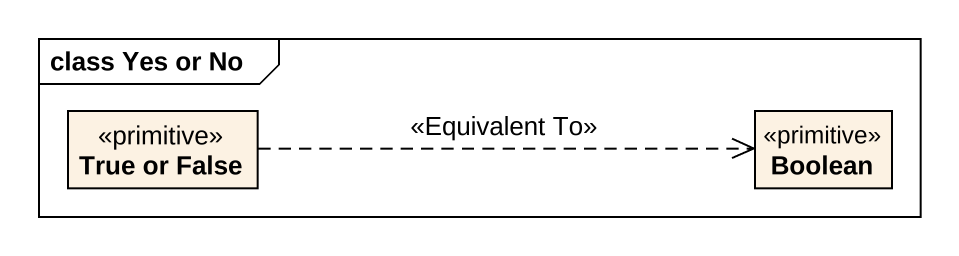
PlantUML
@startuml
mainframe class Yes or No
hide circle
hide empty members
class "True or False" as True_or_False <<primitive>>
class Boolean <<primitive>>
True_or_False .right.> Boolean : <<Equivalent To>>
@enduml
